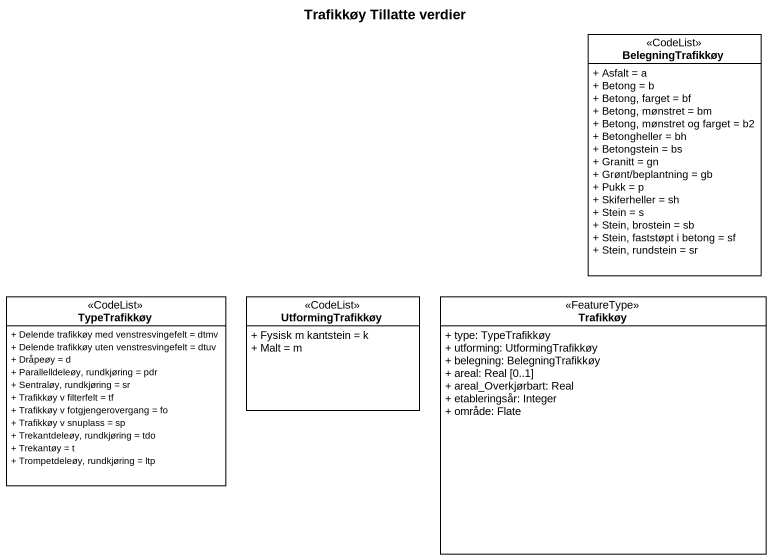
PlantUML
@startuml
title Trafikkøy Tillatte verdier
hide circle
hide empty members
skinparam classAttributeIconSize 0
class BelegningTrafikkøy <<CodeList>> {
  + Asfalt = a
  + Betong = b
  + Betong, farget = bf
  + Betong, mønstret = bm
  + Betong, mønstret og farget = b2
  + Betongheller = bh
  + Betongstein = bs
  + Granitt = gn
  + Grønt/beplantning = gb
  + Pukk = p
  + Skiferheller = sh
  + Stein = s
  + Stein, brostein = sb
  + Stein, faststøpt i betong = sf
  + Stein, rundstein = sr
}
class TypeTrafikkøy <<CodeList>> {
  + Delende trafikkøy med venstresvingefelt = dtmv
  + Delende trafikkøy uten venstresvingefelt = dtuv
  + Dråpeøy = d
  + Parallelldeleøy, rundkjøring = pdr
  + Sentraløy, rundkjøring = sr
  + Trafikkøy v filterfelt = tf
  + Trafikkøy v fotgjengerovergang = fo
  + Trafikkøy v snuplass = sp
  + Trekantdeleøy, rundkjøring = tdo
  + Trekantøy = t
  + Trompetdeleøy, rundkjøring = ltp
}
class UtformingTrafikkøy <<CodeList>> {
  + Fysisk m kantstein = k
  + Malt = m
}
class Trafikkøy <<FeatureType>> {
  + type: TypeTrafikkøy
  + utforming: UtformingTrafikkøy
  + belegning: BelegningTrafikkøy
  + areal: Real [0..1]
  + areal_Overkjørbart: Real
  + etableringsår: Integer
  + område: Flate
}
@enduml
